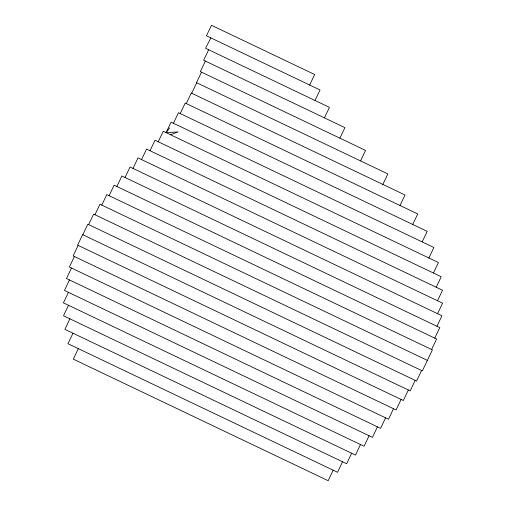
<?xml version="1.0" encoding="UTF-8"?>
<svg xmlns="http://www.w3.org/2000/svg" width="506" height="506" viewBox="0 0 506 506"><rect width="100%" height="100%" fill="white"/><g stroke="black" fill="none" stroke-linecap="round" stroke-linejoin="round"><path stroke-width="0.76" d="M82.82 234.733L87.829 224.228L416.565 381.024L421.574 370.518M78.152 245.404L73.142 255.91L396.097 409.949L401.106 399.443M88.62 224.607L93.629 214.101L422.346 370.885L432.409 349.899L106.804 194.595L101.788 205.094M74.414 256.517L69.404 267.023L388.5 419.221L393.516 408.715M94.957 214.734L99.967 204.228L427.399 360.405M71.498 268.022L66.488 278.521L380.601 428.348L385.616 417.842M109.1 195.689L114.109 185.183L436.602 339.007L431.593 349.507M69.467 279.945L64.458 290.45L372.441 437.355L377.457 426.849M116.861 186.493L121.87 175.987L439.796 327.629L434.787 338.135M68.424 292.341L63.414 302.847L364.061 446.248L369.07 435.742M125.033 177.498L130.042 166.993L441.959 315.769L436.95 326.275M133.002 168.403L138.011 157.897L442.586 303.17L437.576 313.676M68.506 305.276L63.497 315.782L355.465 455.046L360.481 444.54M141.547 159.586L146.557 149.08L442.541 290.254L437.532 300.76M69.91 318.843L64.901 329.349L346.635 463.73L351.645 453.224M150.01 150.725L155.019 140.219L441.226 276.731L436.216 287.237M158.239 141.756L163.242 131.269L438.436 262.532L433.433 273.019M170.49 134.729L178.106 131.927L166.088 132.629L171.085 122.142L433.889 247.491L428.886 257.978M72.972 333.201L67.962 343.7L337.534 472.281L342.543 461.776M173.457 123.224L178.466 112.718L427.184 231.35L422.175 241.855M208.649 49.74L203.633 60.246L344.928 127.645L339.918 138.144M180.212 113.546L185.221 103.047L417.735 213.949L412.725 224.455M205.366 61.074L200.357 71.58L365.534 150.415L360.531 160.895M186.29 103.553L191.3 93.047L405.009 194.987L399.999 205.487M201.502 72.175L196.505 82.661L387.855 173.931L382.852 184.418M191.717 93.249L196.72 82.763M78.329 348.647L73.319 359.152L328.147 480.7L333.157 470.194M309.659 85.027L314.669 74.521L211.47 25.3L206.461 35.806L320.032 89.973L315.023 100.479M324.422 117.86L329.431 107.354L205.562 48.272L210.838 37.893M408.355 390.006L403.339 400.512L77.633 245.157L82.649 234.651L410.189 390.879L415.198 380.373M166.088 132.629L169.706 127.917"/></g></svg>
